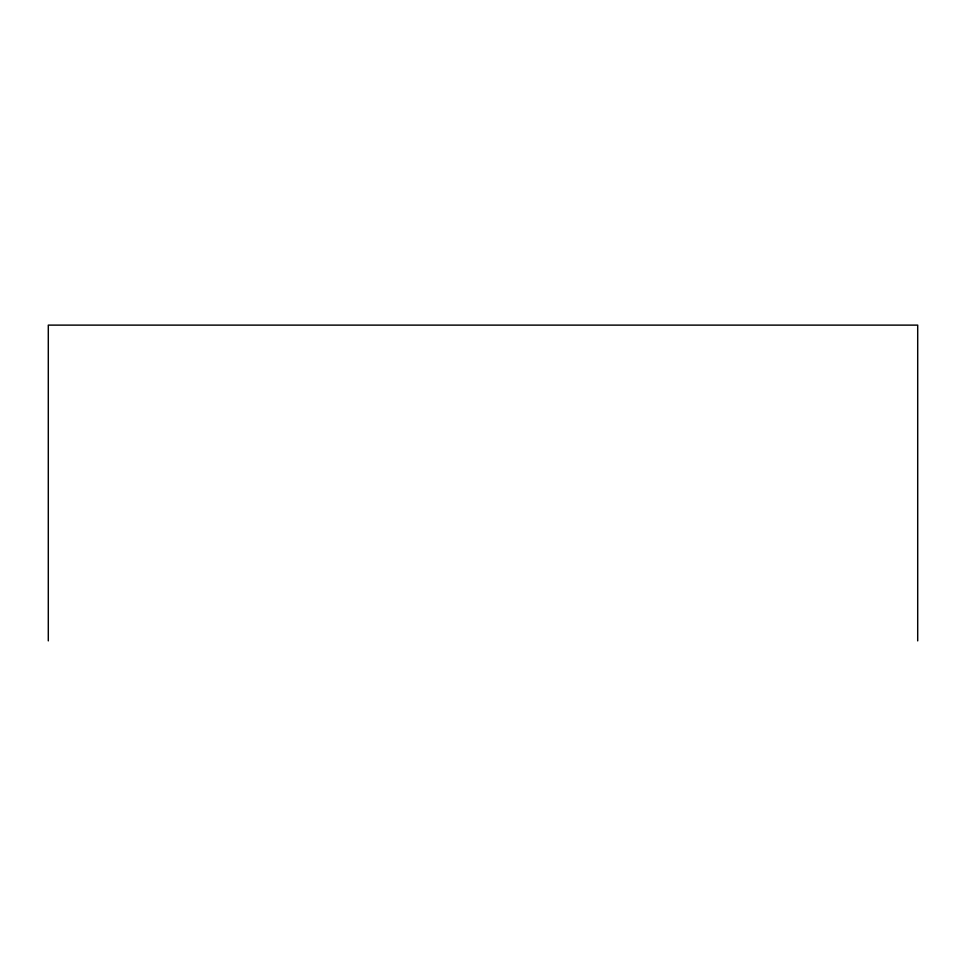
<?xml version="1.0" encoding="UTF-8"?>
<svg xmlns="http://www.w3.org/2000/svg" width="966" height="966" viewBox="0 0 966 966"><rect width="100%" height="100%" fill="white"/><g stroke="black" fill="none" stroke-linecap="round" stroke-linejoin="round"><path stroke-width="1.45" d="M917.7 640.881L917.7 325.119L48.3 325.119L48.3 640.881"/></g></svg>
